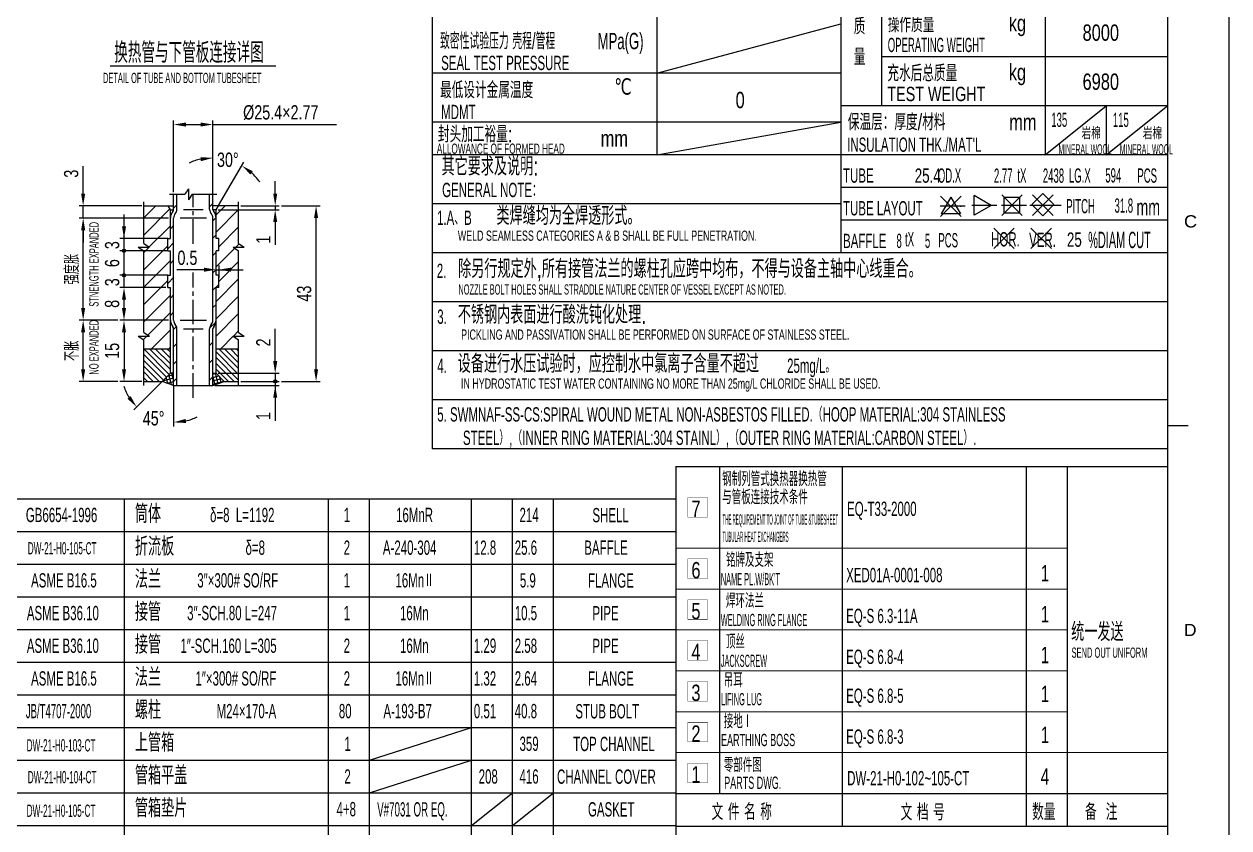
# Model space of a CAD drawing. Extents: x 0 to 840, y 0 to 594.
# Drawn here: x 545.1 to 840, y 198.6 to 395.3 of the extents above; entities that cross this region are included whole.
import ezdxf
from ezdxf.enums import TextEntityAlignment as Align

# ---------------------------------------------------------------- set-up
doc = ezdxf.new("R2010")
doc.units = 0
doc.header["$LTSCALE"] = 8
doc.linetypes.add('CENTER2', pattern=[1.125, 0.75, -0.125, 0.125, -0.125])
doc.layers.get('0').update_dxf_attribs({"color": 2, "linetype": 'CONTINUOUS'})
doc.layers.get('DEFPOINTS').update_dxf_attribs({"linetype": 'CONTINUOUS'})
doc.layers.add('1', color=7, linetype='CONTINUOUS', lineweight=0)
for name, color, linetype in [('3', 3, 'CENTER2'), ('D', 7, 'CONTINUOUS'), ('OT', 1, 'CONTINUOUS'), ('TEXT', 7, 'CONTINUOUS'), ('X4600A1$0$BORDER', 7, 'CONTINUOUS')]:
    doc.layers.add(name, color=color, linetype=linetype)
doc.styles.get("Standard").update_dxf_attribs({"font": 'JDECSTD', "width": 0.75, "bigfont": 'HZDX'})
doc.styles.add('X4600A1$0$STANDARD', font='AUCAD', dxfattribs={"width": 0.8})
doc.dimstyles.new('STANDARD$0', dxfattribs={"dimscale": 0, "dimtxt": 3.5, "dimasz": 3, "dimexe": 1, "dimexo": 0.5, "dimgap": 1, "dimtad": 1, "dimdsep": 46, "dimtxsty": 'Standard', "dimcen": 0, "dimclrd": 7, "dimclre": 7, "dimclrt": 7, "dimadec": 0, "dimazin": 0, "dimtfac": 0.714286, "dimtmove": 0, "dimatfit": 3, "dimfxl": 0, "dimtolj": 1, "dimarcsym": 0})
doc.dimstyles.new('STANDARD$2', dxfattribs={"dimscale": 0, "dimtxt": 3.5, "dimasz": 3, "dimexe": 1, "dimexo": 0.0625, "dimgap": 0.09, "dimtad": 0, "dimtih": 1, "dimtoh": 1, "dimzin": 0, "dimdsep": 46, "dimtxsty": 'Standard', "dimcen": 0.09, "dimclrt": 7, "dimazin": 0, "dimtfac": 1, "dimtofl": 0, "dimtmove": 0, "dimatfit": 3, "dimfxl": 0, "dimtolj": 1, "dimarcsym": 0})

# ---------------------------------------------------------------- blocks, each defined once
blk = doc.blocks.new('*D87')
at = {"layer": 'DEFPOINTS', "color": 0}
for p in [(596.15, 361.68), (591.32, 353.62), (591.32, 349.93), (592.12, 349.81), (592.7, 350.81)]:
    blk.add_point(p, dxfattribs=at)
at = {"layer": 'TEXT', "color": 0}
for p, q in [((591.32, 353.68), (591.32, 363.53)), ((592.73, 350.87), (598.88, 361.51))]:
    blk.add_line(p, q, dxfattribs=at)
for start, end in [(102.2074, 114.4148), (35.5852, 47.7926)]:
    blk.add_arc((591.32, 348.43), 14.11, start, end, dxfattribs=at)
for points in [[(588.29, 362.71), (588.39, 361.72), (591.32, 362.53)], [(600.51, 358.47), (601.1, 359.28), (598.38, 360.64)]]:
    blk.add_solid(points, dxfattribs=at)
at = {"layer": 'TEXT', "color": 7, "insert": (594.98, 362.05), "char_height": 3.5, "attachment_point": 5}
blk.add_mtext('\\A1;30%%d', dxfattribs=at)
blk = doc.blocks.new('*D84')
at = {"layer": 'DEFPOINTS', "color": 0}
for p in [(559.57, 350.81), (574.42, 350.81), (580.42, 347.81)]:
    blk.add_point(p, dxfattribs=at)
at = {"layer": 'TEXT', "color": 7, "lineweight": -2}
for p, q in [((559.57, 353.81), (559.57, 360.51)), ((573.92, 350.81), (558.57, 350.81)), ((559.57, 347.81), (559.57, 350.81)), ((579.92, 347.81), (558.57, 347.81)), ((559.57, 344.81), (559.57, 341.81))]:
    blk.add_line(p, q, dxfattribs=at)
at = {"layer": 'TEXT', "color": 7}
for points in [[(559.07, 353.81), (560.07, 353.81), (559.57, 350.81)], [(559.07, 344.81), (560.07, 344.81), (559.57, 347.81)]]:
    blk.add_solid(points, dxfattribs=at)
at = {"layer": 'TEXT', "color": 7, "insert": (556.66, 358.66), "char_height": 3.5, "attachment_point": 5, "rotation": 90}
blk.add_mtext('\\A1;3', dxfattribs=at)
blk = doc.blocks.new('*D83')
at = {"layer": 'DEFPOINTS', "color": 0}
for p in [(559.57, 347.81), (580.92, 347.81), (568.57, 322.81)]:
    blk.add_point(p, dxfattribs=at)
at = {"layer": 'TEXT', "color": 7, "lineweight": -2}
for p, q in [((580.42, 347.81), (558.57, 347.81)), ((559.57, 325.81), (559.57, 344.81)), ((568.07, 322.81), (558.57, 322.81))]:
    blk.add_line(p, q, dxfattribs=at)
at = {"layer": 'TEXT', "color": 7}
for points in [[(559.07, 344.81), (560.07, 344.81), (559.57, 347.81)], [(559.07, 325.81), (560.07, 325.81), (559.57, 322.81)]]:
    blk.add_solid(points, dxfattribs=at)
at = {"layer": 'TEXT', "color": 7, "insert": (556.82, 335.31), "char_height": 3.5, "attachment_point": 5, "rotation": 90}
blk.add_mtext('\\A1;强度胀', dxfattribs=at)
blk = doc.blocks.new('*D86')
at = {"layer": 'DEFPOINTS', "color": 0}
for p in [(607.58, 350.81), (616.58, 350.81), (607.58, 307.81)]:
    blk.add_point(p, dxfattribs=at)
at = {"layer": 'TEXT', "color": 7, "lineweight": -2}
for p, q in [((608.08, 350.81), (617.58, 350.81)), ((616.58, 310.81), (616.58, 347.81)), ((608.08, 307.81), (617.58, 307.81))]:
    blk.add_line(p, q, dxfattribs=at)
at = {"layer": 'TEXT', "color": 7}
for points in [[(616.08, 347.81), (617.08, 347.81), (616.58, 350.81)], [(616.08, 310.81), (617.08, 310.81), (616.58, 307.81)]]:
    blk.add_solid(points, dxfattribs=at)
at = {"layer": 'TEXT', "color": 7, "insert": (613.67, 329.31), "char_height": 3.5, "attachment_point": 5, "rotation": 90}
blk.add_mtext('\\A1;43', dxfattribs=at)
blk = doc.blocks.new('*D85')
at = {"layer": 'DEFPOINTS', "color": 0}
for p in [(592.12, 349.81), (597.63, 350.81), (606.58, 349.81)]:
    blk.add_point(p, dxfattribs=at)
at = {"layer": 'TEXT', "color": 7, "lineweight": -2}
for p, q in [((606.58, 353.81), (606.58, 356.81)), ((592.62, 349.81), (607.58, 349.81)), ((598.13, 350.81), (607.58, 350.81)), ((606.58, 350.81), (606.58, 349.81)), ((606.58, 346.81), (606.58, 341.22))]:
    blk.add_line(p, q, dxfattribs=at)
at = {"layer": 'TEXT', "color": 7}
for points in [[(606.08, 353.81), (607.08, 353.81), (606.58, 350.81)], [(606.08, 346.81), (607.08, 346.81), (606.58, 349.81)]]:
    blk.add_solid(points, dxfattribs=at)
at = {"layer": 'TEXT', "color": 7, "insert": (603.67, 342.52), "char_height": 3.5, "attachment_point": 5, "rotation": 90}
blk.add_mtext('\\A1;1', dxfattribs=at)
blk = doc.blocks.new('*D81')
at = {"layer": 'DEFPOINTS', "color": 0}
for p in [(569.57, 330.81), (580.27, 330.81), (580.42, 322.81)]:
    blk.add_point(p, dxfattribs=at)
at = {"layer": 'TEXT', "color": 7, "lineweight": -2}
for p, q in [((579.77, 330.81), (568.57, 330.81)), ((569.57, 325.81), (569.57, 327.81)), ((579.92, 322.81), (568.57, 322.81))]:
    blk.add_line(p, q, dxfattribs=at)
at = {"layer": 'TEXT', "color": 7}
for points in [[(569.07, 327.81), (570.07, 327.81), (569.57, 330.81)], [(569.07, 325.81), (570.07, 325.81), (569.57, 322.81)]]:
    blk.add_solid(points, dxfattribs=at)
at = {"layer": 'TEXT', "color": 7, "insert": (566.66, 326.81), "char_height": 3.5, "attachment_point": 5, "rotation": 90}
blk.add_mtext('\\A1;8', dxfattribs=at)
blk = doc.blocks.new('*D80')
at = {"layer": 'DEFPOINTS', "color": 0}
for p in [(580.92, 322.81), (569.57, 307.81), (574.42, 307.81)]:
    blk.add_point(p, dxfattribs=at)
at = {"layer": 'TEXT', "color": 7, "lineweight": -2}
for p, q in [((580.42, 322.81), (568.57, 322.81)), ((569.57, 319.81), (569.57, 310.81)), ((573.92, 307.81), (568.57, 307.81))]:
    blk.add_line(p, q, dxfattribs=at)
at = {"layer": 'TEXT', "color": 7}
for points in [[(569.07, 319.81), (570.07, 319.81), (569.57, 322.81)], [(569.07, 310.81), (570.07, 310.81), (569.57, 307.81)]]:
    blk.add_solid(points, dxfattribs=at)
at = {"layer": 'TEXT', "color": 7, "insert": (566.66, 315.31), "char_height": 3.5, "attachment_point": 5, "rotation": 90}
blk.add_mtext('\\A1;15', dxfattribs=at)
blk = doc.blocks.new('*D82')
at = {"layer": 'DEFPOINTS', "color": 0}
for p in [(559.57, 322.81), (568.57, 322.81), (568.57, 307.81)]:
    blk.add_point(p, dxfattribs=at)
at = {"layer": 'TEXT', "color": 7, "lineweight": -2}
for p, q in [((568.07, 322.81), (558.57, 322.81)), ((559.57, 310.81), (559.57, 319.81)), ((568.07, 307.81), (558.57, 307.81))]:
    blk.add_line(p, q, dxfattribs=at)
at = {"layer": 'TEXT', "color": 7}
for points in [[(559.07, 319.81), (560.07, 319.81), (559.57, 322.81)], [(559.07, 310.81), (560.07, 310.81), (559.57, 307.81)]]:
    blk.add_solid(points, dxfattribs=at)
at = {"layer": 'TEXT', "color": 7, "insert": (556.82, 315.31), "char_height": 3.5, "attachment_point": 5, "rotation": 90}
blk.add_mtext('\\A1;不胀', dxfattribs=at)
blk = doc.blocks.new('*D88')
at = {"layer": 'DEFPOINTS', "color": 0}
for p in [(581.72, 320.7), (580.92, 309.81), (578.92, 307.81), (581.72, 306.81), (575.32, 299.52)]:
    blk.add_point(p, dxfattribs=at)
at = {"layer": 'TEXT', "color": 0}
for p, q in [((578.88, 307.77), (571.96, 300.85)), ((581.72, 306.75), (581.72, 296.81))]:
    blk.add_line(p, q, dxfattribs=at)
for start, end in [(198.0955, 211.5477), (283.4523, 296.9045)]:
    blk.add_arc((581.72, 310.61), 12.81, start, end, dxfattribs=at)
for points in [[(571.2, 304.22), (570.42, 303.6), (572.67, 301.56)], [(584.76, 297.66), (584.65, 298.65), (581.72, 297.81)]]:
    blk.add_solid(points, dxfattribs=at)
at = {"layer": 'TEXT', "color": 7, "insert": (576.82, 298.78), "char_height": 3.5, "attachment_point": 5}
blk.add_mtext('\\A1;45%%d', dxfattribs=at)
blk = doc.blocks.new('*D106')
at = {"layer": 'DEFPOINTS', "color": 0}
for p in [(591.32, 370.69), (581.72, 353.62), (591.32, 353.62)]:
    blk.add_point(p, dxfattribs=at)
at = {"layer": 'TEXT', "color": 7, "lineweight": -2}
for p, q in [((581.72, 354.12), (581.72, 371.69)), ((591.32, 354.12), (591.32, 371.69)), ((584.72, 370.69), (588.32, 370.69)), ((591.32, 370.69), (621.56, 370.69))]:
    blk.add_line(p, q, dxfattribs=at)
at = {"layer": 'TEXT', "color": 7}
for points in [[(584.72, 371.19), (584.72, 370.19), (581.72, 370.69)], [(588.32, 371.19), (588.32, 370.19), (591.32, 370.69)]]:
    blk.add_solid(points, dxfattribs=at)
at = {"layer": 'TEXT', "color": 7, "insert": (607.94, 373.61), "char_height": 3.5, "attachment_point": 5}
blk.add_mtext('\\A1;%%C25.4×2.77', dxfattribs=at)

msp = doc.modelspace()

# ---------------------------------------------------------------- hatches: boundary and pattern name
at = {"layer": 'TEXT'}
h = msp.add_hatch(dxfattribs=at)
h.set_pattern_fill('_USER', color=256, scale=3, angle=45, style=0, pattern_type=0)
h.set_pattern_definition([(45, (0, -10.8736), (-2.12132, 2.12132), [])])
h.paths.add_polyline_path([(580.274, 339.813), (580.924, 339.813), (580.924, 333.813), (580.274, 333.813), (580.274, 330.813), (580.924, 330.813), (580.924, 322.813, 0.1826758), (581.524, 321.226, -0.1826758), (581.724, 320.696), (581.724, 306.813), (582.524, 306.813), (582.524, 320.696, 0.1826758), (582.124, 321.755, -0.1826758), (581.724, 322.813), (581.724, 347.813, -0.1826758), (582.124, 348.871, 0.1826758), (582.524, 349.93), (582.524, 353.617), (581.724, 353.617), (581.724, 349.93, -0.1826758), (581.524, 349.401, 0.1826758), (580.924, 347.813), (580.924, 342.813), (580.274, 342.813)])
h.paths.add_polyline_path([(592.774, 342.813), (592.124, 342.813), (592.124, 347.813, 0.1826758), (591.524, 349.401, -0.1826758), (591.324, 349.93), (591.324, 353.617), (590.524, 353.617), (590.524, 349.93, 0.1826758), (590.924, 348.871, -0.1826758), (591.324, 347.813), (591.324, 322.813, -0.1826758), (590.924, 321.755, 0.1826758), (590.524, 320.696), (590.524, 306.813), (591.324, 306.813), (591.324, 320.696, -0.1826758), (591.524, 321.226, 0.1826758), (592.124, 322.813), (592.124, 330.813), (592.774, 330.813), (592.774, 333.813), (592.124, 333.813), (592.124, 339.813), (592.774, 339.813)])
h = msp.add_hatch(dxfattribs=at)
h.set_pattern_fill('_USER', color=256, scale=3, angle=135, style=0, pattern_type=0)
h.set_pattern_definition([(225, (3.236, 752.5196), (-2.12132, 2.12132), [])])
h.paths.add_polyline_path([(575.773, 318.922), (573.073, 318.922), (574.423, 318.022), (574.423, 315.813), (580.924, 315.813), (580.924, 330.813), (580.274, 330.813), (580.274, 333.813), (580.924, 333.813), (580.924, 339.813), (580.274, 339.813), (580.274, 342.813), (580.924, 342.813), (580.924, 349.813), (580.347, 350.813), (574.423, 350.813), (574.423, 341.615), (575.773, 340.715), (573.073, 340.715), (574.425, 339.813), (574.423, 339.813), (574.423, 319.822)])
h.paths.add_polyline_path([(592.124, 315.813), (597.626, 315.813), (597.626, 318.022), (596.276, 318.922), (598.976, 318.922), (597.626, 319.822), (597.626, 339.815), (596.276, 340.715), (598.976, 340.715), (597.626, 341.615), (597.626, 350.813), (592.702, 350.813), (592.124, 349.813), (592.124, 342.813), (592.774, 342.813), (592.774, 339.813), (592.774, 337.839), (592.124, 337.839), (592.124, 333.813), (592.774, 333.813), (592.774, 330.813), (592.124, 330.813)])
h = msp.add_hatch(dxfattribs=at)
h.set_pattern_fill('_USER', color=256, angle=135, style=0, pattern_type=0)
h.set_pattern_definition([(135, (0, -4.9838), (-0.7071068, -0.7071068), [])])
h.paths.add_polyline_path([(580.924, 315.813), (574.423, 315.813), (574.423, 307.813), (578.924, 307.813), (580.924, 309.813)])
h.paths.add_polyline_path([(592.124, 309.813), (594.124, 307.813), (597.626, 307.813), (597.626, 315.813), (592.124, 315.813)])
h = msp.add_hatch(dxfattribs=at)
h.set_pattern_fill('ANSI37', color=256, scale=0.25, angle=60, style=0)
h.set_pattern_definition([(105, (0, -4.98376), (-0.7667036, -0.2054376), []), (195, (0, -4.98376), (0.2054376, -0.7667036), [])])
h.paths.add_polyline_path([(581.724, 309.813), (580.924, 309.813), (578.924, 307.813), (581.724, 306.813)])
h.paths.add_polyline_path([(592.124, 309.813), (591.324, 309.813), (591.324, 306.813), (594.124, 307.813)])

# ---------------------------------------------------------------- linework, layer by layer
for p, q in [((840, 594), (840, 0)), ((745, 351.3), (645, 351.3)), ((745, 339.3), (645, 339.3)), ((825, 327.3), (645, 327.3)), ((825, 315.3), (645, 315.3)), ((825, 303.3), (645, 303.3)), ((825, 291.3), (645, 291.3))]:
    msp.add_line(p, q)
at = {"color": 2}
for p, q in [((771.94, 352.958), (769.539, 348.8)), ((771.94, 352.958), (774.34, 348.8)), ((777.657, 348.512), (777.657, 353.313)), ((781.815, 350.913), (777.657, 353.313)), ((781.815, 350.913), (777.657, 348.512)), ((784.972, 348.996), (784.972, 352.837)), ((788.813, 352.837), (784.972, 352.837)), ((788.813, 348.996), (788.813, 352.837)), ((794.458, 353.799), (791.742, 351.083)), ((794.458, 348.367), (791.742, 351.083)), ((797.173, 351.083), (794.458, 353.799)), ((797.173, 351.083), (794.458, 348.367)), ((774.34, 348.8), (769.539, 348.8)), ((788.813, 348.996), (784.972, 348.996))]:
    msp.add_line(p, q, dxfattribs=at)
at = {"color": 0, "linetype": 'ByBlock'}
for p, q in [((783.163, 350.913), (777.073, 350.913)), ((790.445, 350.913), (784.355, 350.913)), ((798.985, 350.913), (791.244, 350.913)), ((775.421, 350.701), (769.331, 350.701))]:
    msp.add_line(p, q, dxfattribs=at)
for points in [[(781.913, 351.121), (781.913, 350.705), (783.163, 350.913)], [(789.195, 351.121), (789.195, 350.705), (790.445, 350.913)], [(797.735, 351.121), (797.735, 350.705), (798.985, 350.913)], [(774.171, 350.91), (774.171, 350.493), (775.421, 350.701)]]:
    msp.add_solid(points, dxfattribs=at)
at = {"layer": '1'}
for p, q in [((704.653, 267), (800.415, 267)), ((704.653, 257), (800.415, 257)), ((704.653, 247), (800.415, 247)), ((704.653, 237), (800.415, 237)), ((704.653, 227), (800.415, 227)), ((704.653, 217), (825, 217))]:
    msp.add_line(p, q, dxfattribs=at)
at = {"layer": '3'}
for p, q in [((586.524, 341.506), (586.524, 353.617)), ((586.524, 303.813), (586.524, 334.506))]:
    msp.add_line(p, q, dxfattribs=at)
at = {"layer": 'D'}
for p, q in [((795, 581), (795, 363.3)), ((700, 567.3), (700, 363.3)), ((755, 423.3), (755, 375.3)), ((825, 387.3), (755, 387.3)), ((745, 383.3), (645, 383.3)), ((825, 375.3), (745, 375.3)), ((810, 375.3), (810, 363.3)), ((745, 371.3), (645, 371.3)), ((825, 355.3), (745, 355.3)), ((769.44, 348.201), (774.44, 353.201)), ((769.44, 353.201), (774.44, 348.201)), ((784.393, 353.456), (789.393, 348.456)), ((784.393, 348.456), (789.393, 353.456)), ((791.958, 353.456), (796.958, 348.456)), ((791.958, 348.456), (796.958, 353.456)), ((825, 347.3), (745, 347.3)), ((782.467, 345.37), (787.467, 340.37)), ((782.467, 340.37), (787.467, 345.37)), ((791.546, 345.37), (796.546, 340.37)), ((791.546, 340.37), (796.546, 345.37)), ((524.653, 279.117), (704.653, 279.117)), ((524.653, 271.117), (704.653, 271.117)), ((524.653, 263.117), (704.653, 263.117)), ((524.653, 255.117), (704.653, 255.117)), ((524.653, 247.117), (704.653, 247.117)), ((524.653, 239.117), (704.653, 239.117)), ((524.653, 231.117), (704.653, 231.117)), ((524.653, 223.117), (704.653, 223.117)), ((524.653, 215.117), (704.653, 215.117)), ((524.653, 207.117), (704.653, 207.117)), ((524.653, 199.117), (704.653, 199.117))]:
    msp.add_line(p, q, dxfattribs=at)
at = {"layer": 'D', "color": 7}
for points in [[(707.602, 279.4, 0.096, 0.096, 0), (707.602, 274.6, 0.096, 0.096, 0), (712.402, 274.6, 0.096, 0.096, 0), (712.402, 279.4, 0.096, 0.096, 0)], [(707.602, 264.4, 0.096, 0.096, 0), (707.602, 259.6, 0.096, 0.096, 0), (712.402, 259.6, 0.096, 0.096, 0), (712.402, 264.4, 0.096, 0.096, 0)], [(707.602, 254.4, 0.096, 0.096, 0), (707.602, 249.6, 0.096, 0.096, 0), (712.402, 249.6, 0.096, 0.096, 0), (712.402, 254.4, 0.096, 0.096, 0)], [(707.602, 244.4, 0.096, 0.096, 0), (707.602, 239.6, 0.096, 0.096, 0), (712.402, 239.6, 0.096, 0.096, 0), (712.402, 244.4, 0.096, 0.096, 0)], [(707.602, 234.4, 0.096, 0.096, 0), (707.602, 229.6, 0.096, 0.096, 0), (712.402, 229.6, 0.096, 0.096, 0), (712.402, 234.4, 0.096, 0.096, 0)], [(707.602, 224.4, 0.096, 0.096, 0), (707.602, 219.6, 0.096, 0.096, 0), (712.402, 219.6, 0.096, 0.096, 0), (712.402, 224.4, 0.096, 0.096, 0)], [(707.602, 214.4, 0.096, 0.096, 0), (707.602, 209.6, 0.096, 0.096, 0), (712.402, 209.6, 0.096, 0.096, 0), (712.402, 214.4, 0.096, 0.096, 0)]]:
    msp.add_lwpolyline(points, format="xyseb", close=True, dxfattribs=at)
at = {"layer": 'OT'}
for p, q in [((645, 581), (645, 363.3)), ((745, 581), (745, 363.3)), ((825, 581), (825, 15)), ((566.144, 385.032), (606.692, 385.032)), ((645, 363.3), (645, 291.3)), ((825, 363.3), (645, 363.3)), ((745, 363.3), (745, 339.3)), ((581.724, 349.93), (581.724, 353.617)), ((582.524, 349.93), (582.524, 353.617)), ((590.524, 349.93), (590.524, 353.617)), ((591.324, 349.93), (591.324, 353.617)), ((574.423, 350.813), (581.724, 350.813)), ((580.924, 349.813), (580.347, 350.813)), ((580.924, 349.813), (581.724, 349.813)), ((580.924, 342.813), (580.924, 349.813)), ((584.124, 349.93), (588.924, 349.93)), ((597.626, 350.813), (591.324, 350.813)), ((592.124, 349.813), (591.324, 349.813)), ((592.124, 349.813), (592.702, 350.813)), ((592.124, 342.813), (592.124, 349.813)), ((581.724, 322.813), (581.724, 347.813)), ((589.724, 347.813), (583.324, 347.813)), ((591.324, 322.813), (591.324, 347.813)), ((580.274, 339.813), (580.274, 342.813)), ((580.274, 342.813), (580.924, 342.813)), ((592.774, 342.813), (592.124, 342.813)), ((592.774, 339.813), (592.774, 342.813)), ((580.274, 339.813), (580.924, 339.813)), ((580.924, 333.813), (580.924, 339.813)), ((592.124, 333.813), (592.124, 339.813)), ((592.774, 339.813), (592.124, 339.813)), ((825, 339.3), (745, 339.3)), ((580.274, 330.813), (580.274, 333.813)), ((580.274, 333.813), (580.924, 333.813)), ((592.774, 333.813), (592.124, 333.813)), ((592.774, 330.813), (592.774, 333.813)), ((580.274, 330.813), (580.924, 330.813)), ((580.924, 309.813), (580.924, 330.813)), ((592.774, 330.813), (592.124, 330.813)), ((592.124, 309.813), (592.124, 330.813)), ((583.324, 322.813), (589.724, 322.813)), ((581.724, 306.813), (581.724, 320.696)), ((582.524, 306.813), (582.524, 320.696)), ((584.124, 320.696), (588.924, 320.696)), ((590.524, 306.813), (590.524, 320.696)), ((591.324, 306.813), (591.324, 320.696)), ((574.423, 315.813), (580.924, 315.813)), ((592.124, 315.813), (597.626, 315.813)), ((580.924, 309.813), (578.924, 307.813)), ((581.724, 309.813), (580.924, 309.813)), ((591.324, 309.813), (592.124, 309.813)), ((592.124, 309.813), (594.124, 307.813)), ((574.423, 307.813), (578.924, 307.813)), ((581.724, 306.813), (578.924, 307.813)), ((581.724, 306.813), (591.324, 306.813)), ((591.324, 306.813), (594.124, 307.813)), ((594.124, 307.813), (597.626, 307.813)), ((704.653, 287.117), (704.653, 15.117)), ((704.653, 287), (825, 287)), ((715.347, 287), (715.347, 207)), ((745.347, 287), (745.347, 199)), ((790.415, 287), (790.415, 199)), ((800.415, 287), (800.415, 199)), ((569.653, 31.117), (569.653, 279.117)), ((619.653, 31.117), (619.653, 279.117)), ((629.653, 31.117), (629.653, 279.117)), ((654.653, 31.117), (654.653, 279.117)), ((664.653, 31.117), (664.653, 279.117)), ((674.653, 31.117), (674.653, 279.117)), ((704.653, 207), (825, 207)), ((704.653, 199), (825, 199))]:
    msp.add_line(p, q, dxfattribs=at)
for centre, radius, start, end in [((583.324, 347.813), 2.4, 138.59038, 180), ((580.924, 349.93), 0.8, 318.59038, 0), ((583.324, 347.813), 1.6, 138.59038, 180), ((580.924, 349.93), 1.6, 318.59038, 0), ((592.124, 349.93), 1.6, 180, 221.40962), ((589.724, 347.813), 1.6, 0, 41.40962), ((592.124, 349.93), 0.8, 180, 221.40962), ((589.724, 347.813), 2.4, 0, 41.40962), ((583.324, 322.813), 2.4, 180, 221.40962), ((583.324, 322.813), 1.6, 180, 221.40962), ((580.924, 320.696), 1.6, 360, 41.40962), ((592.124, 320.696), 1.6, 138.59038, 180), ((589.724, 322.813), 1.6, 318.59038, 0), ((589.724, 322.813), 2.4, 318.59038, 0), ((580.924, 320.696), 0.8, 360, 41.40962), ((592.124, 320.696), 0.8, 138.59038, 180)]:
    msp.add_arc(centre, radius, start, end, dxfattribs=at)
at = {"layer": 'TEXT'}
for p, q in [((700, 383.3), (745, 395.3)), ((795, 363.3), (810, 375.3)), ((810, 363.3), (825, 375.3)), ((700, 363.3), (745, 371.3)), ((585.342, 354.967), (584.442, 353.617)), ((585.342, 354.967), (585.342, 352.267)), ((574.423, 341.615), (574.423, 351.813)), ((580.724, 353.617), (584.442, 353.617)), ((586.242, 353.617), (585.342, 352.267)), ((586.242, 353.617), (592.324, 353.617)), ((597.626, 341.615), (597.626, 351.813)), ((573.073, 340.715), (575.773, 340.715)), ((573.073, 340.715), (574.423, 339.815)), ((574.423, 341.615), (575.773, 340.715)), ((574.423, 319.822), (574.423, 339.815)), ((596.276, 340.715), (597.626, 339.815)), ((596.276, 340.715), (598.976, 340.715)), ((597.626, 341.615), (598.976, 340.715)), ((597.626, 319.822), (597.626, 339.815)), ((573.073, 318.922), (575.773, 318.922)), ((573.073, 318.922), (574.423, 318.022)), ((574.423, 319.822), (575.773, 318.922)), ((596.276, 318.922), (597.626, 318.022)), ((596.276, 318.922), (598.976, 318.922)), ((597.626, 319.822), (598.976, 318.922)), ((574.423, 306.813), (574.423, 318.022)), ((597.626, 306.813), (597.626, 318.022)), ((629.653, 215.117), (654.653, 223.117)), ((629.653, 207.117), (654.653, 215.117)), ((654.653, 199.117), (664.653, 207.117)), ((664.653, 199.117), (674.653, 207.117))]:
    msp.add_line(p, q, dxfattribs=at)
at = {"layer": 'TEXT', "color": 7}
for p, q in [((569.574, 330.813), (569.574, 348.709)), ((580.274, 342.813), (568.574, 342.813)), ((580.274, 339.813), (568.574, 339.813)), ((592.774, 336.17), (592.774, 333.196)), ((580.274, 333.813), (568.574, 333.813)), ((589.124, 335.17), (582.477, 335.17)), ((592.124, 335.17), (598.774, 335.17)), ((606.582, 312.813), (606.582, 320.673)), ((606.582, 310.813), (606.582, 313.813)), ((592.624, 309.813), (607.582, 309.813)), ((606.582, 309.813), (606.582, 298.22)), ((591.824, 306.813), (607.582, 306.813)), ((598.126, 307.813), (607.582, 307.813)), ((606.582, 304.813), (606.582, 301.813))]:
    msp.add_line(p, q, dxfattribs=at)
at = {"layer": 'TEXT'}
for centre, radius in [((569.574, 339.813), 0.4), ((569.574, 339.813), 0.2), ((569.574, 333.813), 0.4), ((569.574, 333.813), 0.2), ((606.582, 307.813), 0.4), ((606.582, 307.813), 0.2)]:
    msp.add_circle(centre, radius, dxfattribs=at)
at = {"layer": 'TEXT', "color": 7}
for points in [[(569.074, 345.813), (570.074, 345.813), (569.574, 342.813)], [(589.124, 334.67), (589.124, 335.67), (592.124, 335.17)], [(595.774, 334.67), (595.774, 335.67), (592.774, 335.17)], [(606.082, 312.813), (607.082, 312.813), (606.582, 309.813)], [(606.082, 303.813), (607.082, 303.813), (606.582, 306.813)]]:
    msp.add_solid(points, dxfattribs=at)
at = {"layer": 'X4600A1$0$BORDER', "color": 3}
msp.add_line((830, 297), (825, 297), dxfattribs=at)

# ---------------------------------------------------------------- texts
for s, height, width, p in [('8000', 4, 0.75, (804.184, 391.181)), ('换热管与下管板连接详图', 5, 0.7, (567.18, 385.791)), ('DETAIL OF TUBE AND BOTTOM TUBESHEET', 2.5, 0.5, (564.439, 380.851)), ('6980', 4, 0.75, (804.184, 379.181)), ('135', 3.5, 0.5, (796.521, 370.098)), ('115', 3.5, 0.5, (811.592, 370.098)), ('TUBE', 3.5, 0.6, (745.564, 356.455)), ('   OD.X ', 3.5, 0.5, (766.806, 356.455)), ('tX', 3.5, 0.5, (788.235, 356.455)), ('LG.X', 3.5, 0.5, (800.841, 356.455)), ('594', 3.5, 0.5, (809.754, 356.507)), ('PCS', 3.5, 0.5, (817.588, 356.455)), ('TUBE LAYOUT', 3.5, 0.6, (745.564, 348.455)), ('PITCH', 3.5, 0.5, (800.185, 348.97)), ('mm', 4, 0.65, (817.368, 348.455)), ('WELD SEAMLESS CATEGORIES A & B SHALL BE FULL PENETRATION.', 2.5, 0.65, (651.283, 342.245)), ('BAFFLE', 3.5, 0.6, (745.564, 340.455)), ('8', 3.5, 0.5, (758.638, 340.483)), ('tX', 3.5, 0.5, (760.732, 340.895)), ('5', 3.5, 0.5, (765.592, 340.483)), ('PCS', 3.5, 0.5, (768.891, 340.631)), ('HOR.', 3.5, 0.6, (781.804, 340.86)), ('VER.', 3.5, 0.6, (791.101, 340.731)), ('%DIAM CUT', 4, 0.5, (805.559, 340.455)), ('NOZZLE BOLT HOLES SHALL STRADDLE NATURE CENTER OF VESSEL EXCEPT AS NOTED.', 2.5, 0.5, (651.417, 329.081)), ('PICKLING AND PASSIVATION SHALL BE PERFORMED ON SURFACE OF STAINLESS STEEL.', 2.5, 0.65, (652.084, 318.039)), ('IN HYDROSTATIC TEST WATER CONTAINING NO MORE THAN 25mg/L CHLORIDE SHALL BE USED.', 2.5, 0.65, (652.053, 306.045)), ('钢制列管式换热器换热管', 3.5, 0.7, (715.98, 282.211)), ('与管板连接技术条件', 3.5, 0.7, (715.98, 277.77)), ('THE REQUIREMENT TO JOINT OF TUBE &TUBESHEET', 2.5, 0.26, (716.05, 272.784)), ('TUBULAR HEAT EXCHANGERS', 2.5, 0.26, (716.05, 268.555)), ('铭牌及支架', 3.5, 0.7, (716.894, 262.408)), ('1', 4, 0.7, (793.937, 258.872)), ("NAME PL.W/BK'T", 3, 0.45, (715.644, 257.951)), ('焊环法兰', 3.5, 0.7, (716.894, 252.408)), ('WELDING RING FLANGE', 3, 0.45, (715.644, 247.951)), ('1', 4, 0.7, (793.937, 248.872)), ('顶丝', 3.5, 0.7, (716.894, 242.408)), ('1', 4, 0.7, (793.937, 238.872)), ('JACKSCREW', 3, 0.45, (715.644, 237.951)), ('吊耳', 3.5, 0.7, (716.35, 232.989)), ('1', 4, 0.7, (793.937, 229.338)), ('LIFING LUG', 3, 0.45, (715.7, 228.571)), ('接地Ⅰ', 3.5, 0.7, (716.376, 222.931)), ('EARTHING BOSS', 3, 0.55, (715.7, 218.58)), ('1', 4, 0.7, (793.937, 219.338)), ('零部件图', 3.5, 0.7, (716.376, 212.208)), ('4', 4, 0.7, (793.937, 209.162)), ('PARTS DWG.', 3, 0.55, (716.466, 208.12))]:
    msp.add_text(s, height=height, dxfattribs=dict(width=width)).set_placement(p)
at = {"color": 7}
for s, height, width, p in [('0', 4, 0.75, (719.263, 374.685)), ('其它要求及说明:', 4.5, 0.75, (647.289, 358.209)), ('GENERAL NOTE：', 3.5, 0.6, (647.431, 352.933)), ('类焊缝均为全焊透形式。', 4.5, 0.75, (660.729, 346.124)), ('1.A、B', 3.5, 0.6, (646.186, 346.124)), ('2.', 3.5, 0.6, (646.126, 333.143)), ('除另行规定外,所有接管法兰的螺柱孔应跨中均布，不得与设备主轴中心线重合。', 4.5, 0.75, (651.35, 333.143)), ('3.', 3.5, 0.6, (646.241, 321.919)), ('不锈钢内表面进行酸洗钝化处理.', 4.5, 0.75, (651.278, 321.919)), ('4.', 3.5, 0.6, (646.241, 309.919)), ('设备进行水压试验时，应控制水中氯离子含量不超过', 4.5, 0.75, (651.247, 309.924)), ('25mg/L。', 3.5, 0.6, (731.871, 309.924)), ('筒体', 4.5, 0.75, (572.234, 273.187)), ('EQ-T33-2000', 3.5, 0.6, (746.549, 274.902)), ('GB6654-1996', 3.5, 0.6, (545.544, 273.399)), ('δ=8  L=1192', 3.5, 0.6, (590.627, 273.399)), ('1', 3.5, 0.6, (623.339, 273.399)), ('16MnR', 3.5, 0.6, (636.16, 273.399)), ('214', 3.5, 0.6, (666.376, 273.399)), ('SHELL', 3.5, 0.6, (684.218, 273.356)), ('DW-21-H0-105-CT', 3, 0.5, (546.015, 265.495)), ('折流板 ', 4.5, 0.75, (572.234, 265.187)), ('δ=8', 3.5, 0.6, (599.312, 265.399)), ('2', 3.5, 0.6, (623.339, 265.399)), ('A-240-304', 3.5, 0.6, (632.929, 265.399)), ('12.8', 3.5, 0.6, (655.203, 265.399)), ('25.6', 3.5, 0.6, (665.203, 265.399)), ('BAFFLE', 3.5, 0.6, (682.231, 265.399)), ('ASME B16.5', 3.5, 0.6, (546.824, 257.399)), ('法兰', 4.5, 0.75, (572.234, 257.187)), ('3″×300# SO/RF', 3.5, 0.6, (587.505, 257.399)), ('1', 3.5, 0.6, (623.339, 257.399)), ('16MnⅡ', 3.5, 0.6, (636.009, 257.399)), ('5.9', 3.5, 0.6, (666.46, 257.399)), ('FLANGE', 3.5, 0.6, (683.129, 257.356)), ('XED01A-0001-008', 3.5, 0.6, (746.324, 258.693)), ('接管', 4.5, 0.75, (572.234, 249.187)), ('ASME B36.10', 3.5, 0.6, (545.789, 249.399)), ('3″-SCH.80 L=247', 3.5, 0.6, (585.031, 249.399)), ('1', 3.5, 0.6, (623.339, 249.399)), ('16Mn', 3.5, 0.6, (637.114, 249.399)), ('10.5', 3.5, 0.6, (665.203, 249.399)), ('PIPE', 3.5, 0.6, (684.218, 249.356)), ('EQ-S 6.3-11A', 3.5, 0.6, (746.324, 248.693)), ('统一发送', 4.5, 0.75, (801.394, 244.292)), ('ASME B36.10', 3.5, 0.6, (545.789, 241.399)), ('接管', 4.5, 0.75, (572.234, 241.187)), ('1″-SCH.160 L=305', 3.5, 0.6, (583.381, 241.399)), ('2', 3.5, 0.6, (623.339, 241.399)), ('16Mn', 3.5, 0.6, (637.114, 241.399)), ('1.29', 3.5, 0.6, (655.203, 241.399)), ('2.58', 3.5, 0.6, (665.203, 241.399)), ('PIPE', 3.5, 0.6, (684.218, 241.356)), ('EQ-S 6.8-4', 3.5, 0.6, (746.324, 238.693)), ('SEND OUT UNIFORM', 2.5, 0.55, (801.484, 240.203)), ('ASME B16.5', 3.5, 0.6, (546.824, 233.399)), ('法兰', 4.5, 0.75, (572.234, 233.187)), ('1″×300# SO/RF', 3.5, 0.6, (587.057, 233.399)), ('2', 3.5, 0.6, (623.339, 233.399)), ('16MnⅡ', 3.5, 0.6, (636.009, 233.399)), ('1.32', 3.5, 0.6, (655.203, 233.399)), ('2.64', 3.5, 0.6, (665.203, 233.399)), ('FLANGE', 3.5, 0.6, (683.129, 233.356)), ('螺柱', 4.5, 0.75, (572.234, 225.187)), ('EQ-S 6.8-5', 3.5, 0.6, (746.324, 229.159)), ('JB/T4707-2000', 3.5, 0.5, (545.544, 225.399)), ('M24×170-A', 3.5, 0.6, (592.232, 225.399)), ('80', 3.5, 0.6, (622.155, 225.399)), ('A-193-B7', 3.5, 0.6, (633.065, 225.399)), ('0.51', 3.5, 0.6, (655.203, 225.399)), ('40.8', 3.5, 0.6, (665.203, 225.399)), ('STUB BOLT', 3.5, 0.6, (680.041, 225.356)), ('上管箱', 4.5, 0.75, (572.234, 217.187)), ('EQ-S 6.8-3', 3.5, 0.6, (746.324, 219.159)), ('DW-21-H0-103-CT', 3, 0.5, (545.745, 217.274)), ('1', 3.5, 0.6, (623.507, 217.399)), ('359', 3.5, 0.6, (666.376, 217.399)), ('TOP CHANNEL', 3.5, 0.6, (679.5, 217.356)), ('DW-21-H0-104-CT', 3, 0.5, (546.015, 209.495)), ('管箱平盖', 4.5, 0.75, (572.234, 209.187)), ('2', 3.5, 0.6, (623.507, 209.399)), ('208', 3.5, 0.6, (656.376, 209.399)), ('416', 3.5, 0.6, (666.376, 209.399)), ('CHANNEL COVER', 3.5, 0.6, (675.553, 209.356)), ('DW-21-H0-102~105-CT', 3.5, 0.6, (746.571, 208.984)), ('DW-21-H0-105-CT', 3, 0.5, (545.745, 201.274)), ('管箱垫片', 4.5, 0.75, (572.234, 201.187)), ('4+8', 3.5, 0.6, (621.589, 201.399)), ('V#7031 OR EQ.', 3.5, 0.51, (631.533, 201.356)), ('GASKET', 3.5, 0.6, (683.129, 201.356))]:
    msp.add_text(s, height=height, dxfattribs=dict(at, width=width)).set_placement(p)
at = {"width": 0.5}
msp.add_text('31.8', height=3.5, dxfattribs=at).set_placement((816.555, 349.121), align=Align.RIGHT)
for s, p in [('STNENGTH EXPANDED', (563.355, 326.112)), ('NO EXPANDED ', (563.347, 309.483))]:
    msp.add_text(s, height=2.3, rotation=90, dxfattribs=at).set_placement(p)
at = {"color": 7, "width": 0.6}
for s, p in [('5. SWMNAF-SS-CS:SPIRAL WOUND METAL NON-ASBESTOS FILLED.（HOOP MATERIAL:304 STAINLESS ', (646.234, 299.759)), ('STEEL）,（INNER RING MATERIAL:304 STAINL）,（OUTER RING MATERIAL:CARBON STEEL）.', (652.523, 294.036))]:
    msp.add_text(s, height=3.5, dxfattribs=at).set_placement(p, align=Align.MIDDLE_LEFT)
at = {"layer": 'D'}
for s, height, width, p in [('质', 4, 0.75, (748.18, 392.733)), ('操作质量', 4, 0.75, (756.503, 393.249)), ('kg', 4, 0.75, (786.122, 393.502)), ('致密性试验压力 壳程/管程', 4, 0.6, (646.923, 389.12)), ('MPa(G)', 4, 0.6, (685.493, 389.12)), ('量', 4, 0.75, (748.18, 385.237)), ('OPERATING WEIGHT', 3.5, 0.5, (756.503, 388.419)), ('SEAL TEST PRESSURE', 3.5, 0.6, (647.196, 384.014)), ('充水后总质量', 4, 0.75, (756.409, 381.249)), ('kg', 4, 0.75, (786.122, 381.502)), ('最低设计金属温度', 4, 0.75, (646.923, 377.12)), (' ℃', 4, 0.75, (688.472, 378.016)), ('TEST WEIGHT', 3.5, 0.75, (756.409, 376.419)), ('MDMT', 3.5, 0.6, (647.196, 372.014)), ('保温层：厚度/材料', 4, 0.75, (746.721, 369.291)), ('mm', 4, 0.75, (786.24, 369.291)), ('封头加工裕量:', 4, 0.75, (646.411, 366.307)), ('岩棉', 3, 0.75, (803.918, 367.054)), ('岩棉', 3, 0.75, (818.918, 367.054)), ('ALLOWANCE OF FORMED HEAD', 2.5, 0.6, (646.138, 363.539)), ('mm', 4, 0.75, (686.24, 365.291)), ("INSULATION THK./MAT'L", 3.5, 0.6, (746.562, 364.014)), ('MINERAL WOOL', 2.5, 0.4, (798.278, 363.375)), ('MINERAL WOOL', 2.5, 0.4, (813.278, 363.375)), ('7', 4, 0.75, (708.443, 274.633)), ('6', 4, 0.75, (708.443, 259.633)), ('5', 4, 0.75, (708.443, 249.633)), ('4', 4, 0.75, (708.443, 239.633)), ('3', 4, 0.75, (708.443, 229.633)), ('2', 4, 0.75, (708.443, 219.633)), ('1', 4, 0.75, (708.443, 209.633))]:
    msp.add_text(s, height=height, dxfattribs=dict(at, width=width)).set_placement(p)
for s, width, p in [('25.4', 0.7, (769.476, 356.437)), ('2.77', 0.5, (787.047, 356.437)), ('2438', 0.5, (799.671, 356.437)), ('25', 0.7, (803.996, 340.773))]:
    msp.add_text(s, height=3.5, dxfattribs=dict(at, width=width)).set_placement(p, align=Align.RIGHT)
at = {"layer": 'D', "color": 7, "width": 0.75}
for s, p in [('文 件 名 称  ', (713.391, 200.473)), ('文 档 号 ', (759.664, 200.394)), ('数量 ', (791.849, 200.473)), ('备  注 ', (804.785, 200.473))]:
    msp.add_text(s, height=4, dxfattribs=at).set_placement(p)
at = {"layer": 'TEXT', "color": 7, "width": 0.75}
for s, p in [('3', (568.408, 340.196)), ('6', (568.408, 335.795)), ('3', (568.408, 331.117)), ('2', (605.417, 316.39)), ('1', (605.417, 298.374))]:
    msp.add_text(s, height=3.5, rotation=90, dxfattribs=at).set_placement(p)
msp.add_text('0.5', height=3.5, dxfattribs=at).set_placement((582.655, 336.335))
at = {"layer": 'X4600A1$0$BORDER', "color": 3, "style": 'X4600A1$0$STANDARD', "oblique": 0.00002}
for s, width, p, p2 in [('C', 1.235185, (829, 345.5), (832.227, 345.5)), ('D', 1.226923, (829, 245.5), (832.087, 245.5))]:
    msp.add_text(s, height=3, dxfattribs=dict(at, width=width)).set_placement(p, p2, align=Align.FIT)

# ---------------------------------------------------------------- dimensions: what is measured, and where the dimension line sits
at = {"layer": 'TEXT'}
dim = msp.add_linear_dim(base=(591.324, 370.692), p1=(581.724, 353.617), p2=(591.324, 353.617), text='%%C25.4×2.77', dimstyle='STANDARD$0', override={"dimscale": 1}, dxfattribs=at)
dim.commit()
dim.dimension.update_dxf_attribs({"geometry": '*D106', "text_midpoint": (607.941, 373.608)})
for base, line1, line2, text, picture, middle in [((596.149, 361.684), ((591.324, 349.93), (591.324, 353.617)), ((592.124, 349.813), (592.702, 350.813)), '30%%d', '*D87', (594.976, 362.054)), ((575.321, 299.522), ((581.724, 306.813), (581.724, 320.696)), ((580.924, 309.813), (578.924, 307.813)), '45%%d', '*D88', (576.823, 298.781))]:
    dim = msp.add_angular_dim_2l(base=base, line1=line1, line2=line2, text=text, dimstyle='STANDARD$2', override={"dimscale": 1, "dimdec": 0, "dimadec": 0}, dxfattribs=at)
    dim.commit()
    dim.dimension.update_dxf_attribs({"geometry": picture, "text_midpoint": middle})
for base, p1, p2, picture, middle in [((559.574, 350.813), (580.424, 347.813), (574.423, 350.813), '*D84', (556.658, 358.66)), ((606.582, 349.813), (597.626, 350.813), (592.124, 349.813), '*D85', (603.667, 342.517)), ((616.582, 350.813), (607.582, 307.813), (607.582, 350.813), '*D86', (613.667, 329.313)), ((569.574, 330.813), (580.424, 322.813), (580.274, 330.813), '*D81', (566.658, 326.813)), ((569.574, 307.813), (580.924, 322.813), (574.423, 307.813), '*D80', (566.658, 315.313))]:
    dim = msp.add_linear_dim(base=base, p1=p1, p2=p2, angle=270, dimstyle='STANDARD$0', override={"dimscale": 1}, dxfattribs=at)
    dim.commit()
    dim.dimension.update_dxf_attribs({"geometry": picture, "text_midpoint": middle})
for base, p1, p2, text, picture, middle in [((559.574, 347.813), (568.574, 322.813), (580.924, 347.813), '强度胀', '*D83', (556.824, 335.313)), ((559.574, 322.813), (568.574, 307.813), (568.574, 322.813), '不胀', '*D82', (556.824, 315.313))]:
    dim = msp.add_linear_dim(base=base, p1=p1, p2=p2, angle=270, text=text, dimstyle='STANDARD$0', override={"dimscale": 1}, dxfattribs=at)
    dim.commit()
    dim.dimension.update_dxf_attribs({"geometry": picture, "text_midpoint": middle})

doc.saveas('drawing.dxf')
